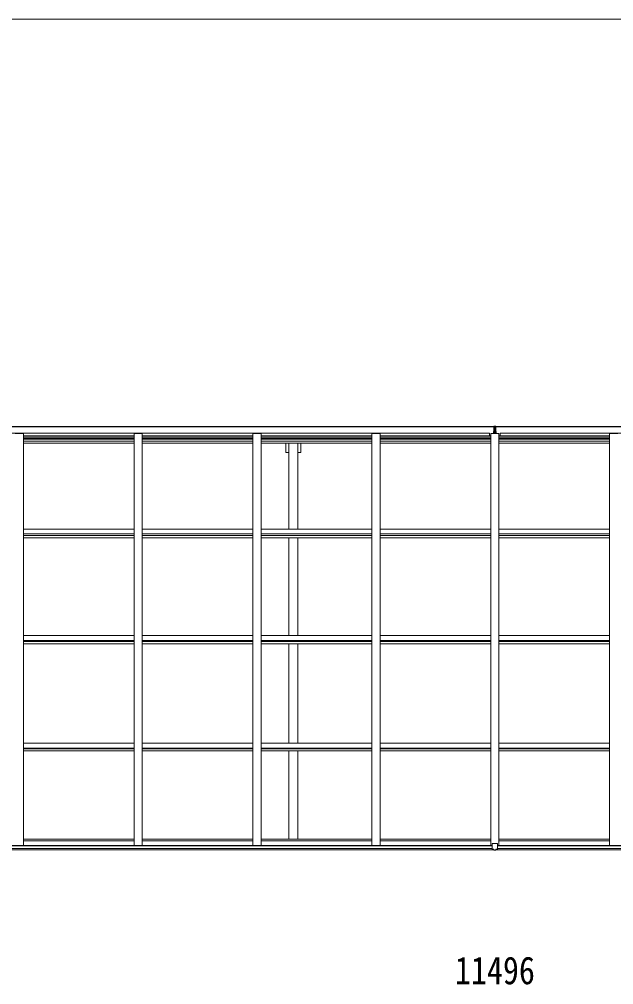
# Model space of a CAD drawing. Units: millimetres at full size; details may follow other scales. Extents: x -9783 to 9892, y -6828 to 6752.
# Drawn here: x -171 to 3409, y 939 to 6752 of the extents above; entities that cross this region are included whole.
import ezdxf
from ezdxf.enums import TextEntityAlignment as Align

# ---------------------------------------------------------------- set-up
doc = ezdxf.new("R2010")
doc.units = ezdxf.units.MM
doc.header["$LTSCALE"] = 35
for name, color, linetype, lineweight in [('0-1_本体', 4, 'Continuous', 9), ('0-2_部品', 7, 'Continuous', 9), ('0-A_寸法', 6, 'Continuous', 9), ('F-0_240', 7, 'Continuous', 9)]:
    doc.layers.add(name, color=color, linetype=linetype, lineweight=lineweight)
doc.styles.add('ＭＳ ゴシック', font='')
doc.styles.get('ＭＳ ゴシック').set_extended_font_data('MS Gothic')

msp = doc.modelspace()

# ---------------------------------------------------------------- linework, layer by layer
at = {"layer": '0-1_本体'}
for p, q in [((-3033.14, 4299.5), (2686.86, 4299.5)), ((-3033.14, 4297.44), (2686.86, 4297.44)), ((-3002.14, 4259.24), (2660.86, 4259.24)), ((-195.64, 4257.4), (-145.64, 4257.4)), ((-145.64, 1777.29), (-145.64, 4257.4)), ((-145.64, 4244.16), (520.36, 4244.16)), ((520.36, 4257.4), (570.36, 4257.4)), ((520.36, 1777.29), (520.36, 4257.4)), ((570.36, 1777.29), (570.36, 4257.4)), ((570.36, 4244.16), (1236.36, 4244.16)), ((1236.36, 4257.4), (1286.36, 4257.4)), ((1236.36, 1777.29), (1236.36, 4257.4)), ((1286.36, 1777.29), (1286.36, 4257.4)), ((1286.36, 4244.16), (1952.36, 4244.16)), ((1952.36, 4257.4), (2002.36, 4257.4)), ((1952.36, 1777.29), (1952.36, 4257.4)), ((2002.36, 1777.29), (2002.36, 4257.4)), ((2002.36, 4244.16), (2668.36, 4244.16)), ((2660.86, 4244.16), (2660.86, 4259.24)), ((2660.86, 4244.16), (2660.86, 4259.23)), ((2668.36, 4257.4), (2718.36, 4257.4)), ((2668.36, 1777.29), (2668.36, 4257.4)), ((8419.86, 4299.5), (2699.86, 4299.5)), ((8419.86, 4297.44), (2699.86, 4297.44)), ((2718.36, 1777.29), (2718.36, 4257.4)), ((3384.36, 4244.16), (2718.36, 4244.16)), ((8388.86, 4259.24), (2725.86, 4259.24)), ((2725.86, 4244.16), (2725.86, 4259.24)), ((2725.86, 4244.16), (2725.86, 4259.23)), ((3434.36, 4257.4), (3384.36, 4257.4)), ((3384.36, 1777.29), (3384.36, 4257.4)), ((-145.64, 4234.8), (520.36, 4234.8)), ((-145.64, 4227.72), (520.36, 4227.72)), ((-145.64, 4223.94), (520.36, 4223.94)), ((-145.64, 4212.6), (520.36, 4212.6)), ((-145.64, 4199.77), (520.36, 4199.77)), ((570.36, 4234.8), (1236.36, 4234.8)), ((570.36, 4227.72), (1236.36, 4227.72)), ((570.36, 4223.94), (1236.36, 4223.94)), ((570.36, 4212.6), (1236.36, 4212.6)), ((570.36, 4199.77), (1236.36, 4199.77)), ((1286.36, 4234.8), (1952.36, 4234.8)), ((1286.36, 4227.72), (1952.36, 4227.72)), ((1286.36, 4223.94), (1952.36, 4223.94)), ((1286.36, 4212.6), (1952.36, 4212.6)), ((1286.36, 4199.77), (1952.36, 4199.77)), ((1434.16, 4143.5), (1434.16, 4199.77)), ((1451.86, 3682.32), (1451.86, 4199.77)), ((1506.86, 3682.32), (1506.86, 4199.77)), ((1524.56, 4143.5), (1524.56, 4199.77)), ((2002.36, 4234.8), (2668.36, 4234.8)), ((2002.36, 4227.72), (2668.36, 4227.72)), ((2002.36, 4223.94), (2668.36, 4223.94)), ((2002.36, 4212.6), (2668.36, 4212.6)), ((2002.36, 4199.77), (2668.36, 4199.77)), ((3384.36, 4234.8), (2718.36, 4234.8)), ((3384.36, 4227.72), (2718.36, 4227.72)), ((3384.36, 4223.94), (2718.36, 4223.94)), ((3384.36, 4212.6), (2718.36, 4212.6)), ((3384.36, 4199.77), (2718.36, 4199.77)), ((1451.86, 4143.5), (1434.16, 4143.5)), ((1524.56, 4143.5), (1506.86, 4143.5)), ((-145.64, 3682.32), (520.36, 3682.32)), ((570.36, 3682.32), (1236.36, 3682.32)), ((1286.36, 3682.32), (1952.36, 3682.32)), ((2002.36, 3682.32), (2668.36, 3682.32)), ((3384.36, 3682.32), (2718.36, 3682.32)), ((-145.64, 3653.35), (520.36, 3653.35)), ((-145.64, 3643.2), (520.36, 3643.2)), ((-145.64, 3630.36), (520.36, 3630.36)), ((570.36, 3653.35), (1236.36, 3653.35)), ((570.36, 3643.2), (1236.36, 3643.2)), ((570.36, 3630.36), (1236.36, 3630.36)), ((1286.36, 3653.35), (1952.36, 3653.35)), ((1286.36, 3643.2), (1952.36, 3643.2)), ((1286.36, 3630.36), (1952.36, 3630.36)), ((1451.86, 3041.86), (1451.86, 3630.36)), ((1506.86, 3041.86), (1506.86, 3630.36)), ((2002.36, 3653.35), (2668.36, 3653.35)), ((2002.36, 3643.2), (2668.36, 3643.2)), ((2002.36, 3630.36), (2668.36, 3630.36)), ((3384.36, 3653.35), (2718.36, 3653.35)), ((3384.36, 3643.2), (2718.36, 3643.2)), ((3384.36, 3630.36), (2718.36, 3630.36)), ((-145.64, 3041.86), (520.36, 3041.86)), ((570.36, 3041.86), (1236.36, 3041.86)), ((1286.36, 3041.86), (1952.36, 3041.86)), ((2002.36, 3041.86), (2668.36, 3041.86)), ((3384.36, 3041.86), (2718.36, 3041.86)), ((-145.64, 3012.42), (520.36, 3012.42)), ((-145.64, 3005.27), (520.36, 3005.27)), ((-145.64, 2992.32), (520.36, 2992.32)), ((570.36, 3012.42), (1236.36, 3012.42)), ((570.36, 3005.27), (1236.36, 3005.27)), ((570.36, 2992.32), (1236.36, 2992.32)), ((1286.36, 3012.42), (1952.36, 3012.42)), ((1286.36, 3005.27), (1952.36, 3005.27)), ((1286.36, 2992.32), (1952.36, 2992.32)), ((1451.86, 2393.02), (1451.86, 2992.32)), ((1506.86, 2393.02), (1506.86, 2992.32)), ((2002.36, 3012.42), (2668.36, 3012.42)), ((2002.36, 3005.27), (2668.36, 3005.27)), ((2002.36, 2992.32), (2668.36, 2992.32)), ((3384.36, 3012.42), (2718.36, 3012.42)), ((3384.36, 3005.27), (2718.36, 3005.27)), ((3384.36, 2992.32), (2718.36, 2992.32)), ((-145.64, 2393.02), (520.36, 2393.02)), ((570.36, 2393.02), (1236.36, 2393.02)), ((1286.36, 2393.02), (1952.36, 2393.02)), ((2002.36, 2393.02), (2668.36, 2393.02)), ((3384.36, 2393.02), (2718.36, 2393.02)), ((-145.64, 2363.23), (520.36, 2363.23)), ((-145.64, 2359.35), (520.36, 2359.35)), ((-145.64, 2346.33), (520.36, 2346.33)), ((570.36, 2363.23), (1236.36, 2363.23)), ((570.36, 2359.35), (1236.36, 2359.35)), ((570.36, 2346.33), (1236.36, 2346.33)), ((1286.36, 2363.23), (1952.36, 2363.23)), ((1286.36, 2359.35), (1952.36, 2359.35)), ((1286.36, 2346.33), (1952.36, 2346.33)), ((1451.86, 1814.51), (1451.86, 2346.33)), ((1506.86, 1814.51), (1506.86, 2346.33)), ((2002.36, 2363.23), (2668.36, 2363.23)), ((2002.36, 2359.35), (2668.36, 2359.35)), ((2002.36, 2346.33), (2668.38, 2346.33)), ((3384.36, 2346.33), (2718.33, 2346.33)), ((3384.36, 2363.23), (2718.36, 2363.23)), ((3384.36, 2359.35), (2718.36, 2359.35)), ((-145.64, 1814.51), (520.36, 1814.51)), ((-145.64, 1805.4), (520.36, 1805.4)), ((570.36, 1814.51), (1236.36, 1814.51)), ((570.36, 1805.4), (1236.36, 1805.4)), ((1286.36, 1814.51), (1952.36, 1814.51)), ((1286.36, 1805.4), (1952.36, 1805.4)), ((2002.36, 1814.51), (2668.36, 1814.51)), ((2002.36, 1805.4), (2668.36, 1805.4)), ((3384.36, 1814.51), (2718.36, 1814.51)), ((3384.36, 1805.4), (2718.36, 1805.4)), ((-3028.14, 1751.84), (2686.86, 1751.84)), ((-3018.68, 1777.29), (2677.4, 1777.29)), ((-3018.14, 1774.93), (2676.86, 1774.93)), ((-3018.14, 1759.28), (2676.86, 1759.28)), ((8414.86, 1751.84), (2699.86, 1751.84)), ((8405.4, 1777.29), (2709.32, 1777.29)), ((8404.86, 1774.93), (2709.86, 1774.93)), ((8404.86, 1759.28), (2709.86, 1759.28))]:
    msp.add_line(p, q, dxfattribs=at)
at = {"layer": '0-2_部品'}
for p, q in [((2691.7, 4301.52), (2693.36, 4301.62)), ((2693.36, 4301.62), (2693.36, 4298.61)), ((2693.36, 4301.62), (2693.36, 4298.61)), ((2695.01, 4301.52), (2693.36, 4301.62)), ((2684.86, 4270.16), (2691.86, 4270.22)), ((2684.86, 4269.66), (2691.86, 4269.72)), ((2684.86, 4268.78), (2684.86, 4269.66)), ((2684.86, 4268.78), (2691.86, 4268.72)), ((2684.86, 4257.4), (2684.86, 4268.28)), ((2684.86, 4257.4), (2684.86, 4268.28)), ((2686.86, 4301.22), (2691.7, 4301.52)), ((2686.86, 4298.22), (2686.86, 4301.22)), ((2686.86, 4298.22), (2693.36, 4298.61)), ((2691.86, 4298.53), (2686.86, 4298.22)), ((2686.86, 4296.72), (2686.86, 4298.22)), ((2686.86, 4296.72), (2686.86, 4298.22)), ((2687.86, 4295.72), (2691.86, 4295.72)), ((2687.86, 4293.89), (2687.86, 4295.72)), ((2691.86, 4295.72), (2687.86, 4295.72)), ((2687.86, 4293.82), (2687.86, 4295.72)), ((2687.86, 4293.89), (2691.86, 4293.82)), ((2687.86, 4290.29), (2687.86, 4293.89)), ((2691.86, 4293.82), (2687.86, 4293.82)), ((2687.86, 4290.29), (2691.86, 4290.23)), ((2687.86, 4282.06), (2687.86, 4290.29)), ((2687.86, 4282.06), (2691.86, 4282.02)), ((2687.86, 4270.19), (2687.86, 4282.06)), ((2687.86, 4270.19), (2687.86, 4282.02)), ((2693.36, 4298.61), (2691.86, 4298.52)), ((2691.86, 4295.72), (2691.86, 4298.52)), ((2691.86, 4295.72), (2691.86, 4285.01)), ((2691.86, 4295.72), (2691.86, 4285.01)), ((2691.86, 4285.01), (2694.86, 4285.01)), ((2691.86, 4277.94), (2691.86, 4285.01)), ((2694.86, 4285.01), (2691.86, 4285.01)), ((2691.86, 4277.94), (2691.86, 4285.01)), ((2691.86, 4277.94), (2694.86, 4277.94)), ((2691.86, 4268.29), (2691.86, 4277.94)), ((2694.86, 4277.94), (2691.86, 4277.94)), ((2691.86, 4268.29), (2691.86, 4277.94)), ((2691.86, 4268.29), (2694.86, 4268.29)), ((2691.86, 4261.22), (2691.86, 4268.29)), ((2694.86, 4268.29), (2691.86, 4268.29)), ((2691.86, 4261.22), (2691.86, 4268.29)), ((2691.86, 4261.22), (2694.86, 4261.22)), ((2691.86, 4261.22), (2691.86, 4257.4)), ((2694.86, 4261.22), (2691.86, 4261.22)), ((2691.86, 4261.22), (2691.86, 4257.4)), ((2699.86, 4298.22), (2693.36, 4298.61)), ((2693.36, 4298.61), (2694.86, 4298.52)), ((2694.86, 4298.53), (2699.86, 4298.22)), ((2694.86, 4295.72), (2694.86, 4298.52)), ((2694.86, 4295.72), (2698.86, 4295.72)), ((2694.86, 4295.72), (2694.86, 4285.01)), ((2694.86, 4295.72), (2694.86, 4285.01)), ((2698.86, 4295.72), (2694.86, 4295.72)), ((2698.86, 4293.89), (2694.86, 4293.82)), ((2694.86, 4293.82), (2698.86, 4293.82)), ((2698.86, 4290.29), (2694.86, 4290.23)), ((2694.86, 4277.94), (2694.86, 4285.01)), ((2694.86, 4277.94), (2694.86, 4285.01)), ((2698.86, 4282.06), (2694.86, 4282.02)), ((2694.86, 4268.29), (2694.86, 4277.94)), ((2694.86, 4268.29), (2694.86, 4277.94)), ((2701.86, 4270.16), (2694.86, 4270.22)), ((2701.86, 4269.66), (2694.86, 4269.72)), ((2701.86, 4268.78), (2694.86, 4268.72)), ((2694.86, 4261.22), (2694.86, 4268.29)), ((2694.86, 4261.22), (2694.86, 4268.29)), ((2694.86, 4261.22), (2694.86, 4257.4)), ((2694.86, 4261.22), (2694.86, 4257.4)), ((2699.86, 4301.22), (2695.01, 4301.52)), ((2698.86, 4293.82), (2698.86, 4295.72)), ((2698.86, 4293.89), (2698.86, 4295.72)), ((2698.86, 4290.29), (2698.86, 4293.89)), ((2698.86, 4282.06), (2698.86, 4290.29)), ((2698.86, 4270.19), (2698.86, 4282.06)), ((2698.86, 4270.19), (2698.86, 4282.02)), ((2699.86, 4298.22), (2699.86, 4301.22)), ((2699.86, 4296.72), (2699.86, 4298.22)), ((2699.86, 4296.72), (2699.86, 4298.22)), ((2701.86, 4268.78), (2701.86, 4269.66)), ((2701.86, 4257.4), (2701.86, 4268.28)), ((2701.86, 4257.4), (2701.86, 4268.28)), ((2676.86, 1755.38), (2676.86, 1787.7)), ((2676.86, 1755.38), (2676.86, 1787.7)), ((2676.86, 1755.38), (2676.86, 1755.34)), ((2676.86, 1755.38), (2676.86, 1755.34)), ((2708.86, 1788.7), (2677.86, 1788.7)), ((2677.86, 1788.7), (2708.86, 1788.7)), ((2686.86, 1754.61), (2677.86, 1754.67)), ((2686.86, 1754.61), (2677.86, 1754.67)), ((2699.86, 1754.61), (2708.86, 1754.67)), ((2699.86, 1754.61), (2708.86, 1754.67)), ((2709.86, 1755.38), (2709.86, 1787.7)), ((2709.86, 1755.38), (2709.86, 1787.7)), ((2709.86, 1755.38), (2709.86, 1755.34)), ((2709.86, 1755.38), (2709.86, 1755.34))]:
    msp.add_line(p, q, dxfattribs=at)
for points in [[(2693.36, 4301.62), (2686.86, 4301.22), (2686.86, 4298.22)], [(2693.36, 4301.62), (2699.86, 4301.22), (2699.86, 4298.22)], [(2691.86, 4270.22), (2684.86, 4270.16), (2684.86, 4269.66)], [(2691.86, 4269.72), (2684.86, 4269.66), (2684.86, 4270.16)], [(2691.86, 4268.22), (2684.86, 4268.28), (2684.86, 4268.78), (2684.86, 4269.66)], [(2691.86, 4268.72), (2684.86, 4268.78), (2684.86, 4268.28), (2691.86, 4268.22)], [(2691.86, 4290.23), (2687.86, 4290.23), (2687.86, 4293.82)], [(2691.86, 4282.02), (2687.86, 4282.02), (2687.86, 4290.23)], [(2694.86, 4290.23), (2698.86, 4290.23), (2698.86, 4293.82)], [(2694.86, 4282.02), (2698.86, 4282.02), (2698.86, 4290.23)], [(2694.86, 4270.22), (2701.86, 4270.16), (2701.86, 4269.66)], [(2694.86, 4269.72), (2701.86, 4269.66), (2701.86, 4270.16)], [(2694.86, 4268.22), (2701.86, 4268.28), (2701.86, 4268.78), (2701.86, 4269.66)], [(2694.86, 4268.72), (2701.86, 4268.78), (2701.86, 4268.28), (2694.86, 4268.22)], [(2693.36, 1749.18), (2686.86, 1749.58), (2686.86, 1754.61)], [(2693.36, 1749.18), (2686.86, 1749.58), (2686.86, 1754.61)], [(2693.36, 1749.18), (2699.86, 1749.58), (2699.86, 1754.61)], [(2693.36, 1749.18), (2699.86, 1749.58), (2699.86, 1754.61)]]:
    msp.add_lwpolyline(points, dxfattribs=at)
for centre, start, end in [((2687.86, 4296.72), 180, 270), ((2687.86, 4296.72), 180, 270), ((2698.86, 4296.72), 270, 0), ((2698.86, 4296.72), 270, 0), ((2677.86, 1787.7), 90, 180), ((2677.86, 1787.7), 90, 180), ((2708.86, 1787.7), 0, 90), ((2708.86, 1787.7), 0, 90)]:
    msp.add_arc(centre, 1, start, end, dxfattribs=at)
for centre, major_axis, ratio, start_param, end_param in [((2691.88, 4298.52), (0.18, -2.99), 0.008711, 3.1415927, 4.7113235), ((2519.99, 4288.01), (171.87, 10.52), 0.017422, 6.2821194, 6.2831848), ((2694.83, 4298.52), (-0.18, -2.99), 0.008711, 1.5718618, 3.1415927), ((2866.73, 4288.01), (-171.87, 10.52), 0.017422, 0.0000005, 0.0010659), ((2677.86, 1755.37), (1, -0.012), 0.707053, 3.2044821, 4.7211143), ((2677.86, 1755.37), (1, -0.012), 0.707053, 3.2044821, 4.7211143), ((2708.86, 1755.37), (-1, -0.012), 0.707053, 1.562071, 3.0787032), ((2708.86, 1755.37), (-1, -0.012), 0.707053, 1.562071, 3.0787032)]:
    msp.add_ellipse(centre, major_axis=major_axis, ratio=ratio, start_param=start_param, end_param=end_param, dxfattribs=at)
at = {"layer": 'F-0_240', "color": 5}
msp.add_line((-9783.03, 6751.9), (9396.97, 6751.9), dxfattribs=at)

# ---------------------------------------------------------------- texts
at = {"layer": '0-A_寸法', "color": 7, "style": 'ＭＳ ゴシック', "width": 0.85}
msp.add_text('11496', height=166.8, dxfattribs=at).set_placement((2452.73, 891.59), align=Align.BOTTOM_LEFT)

doc.saveas('drawing.dxf')
